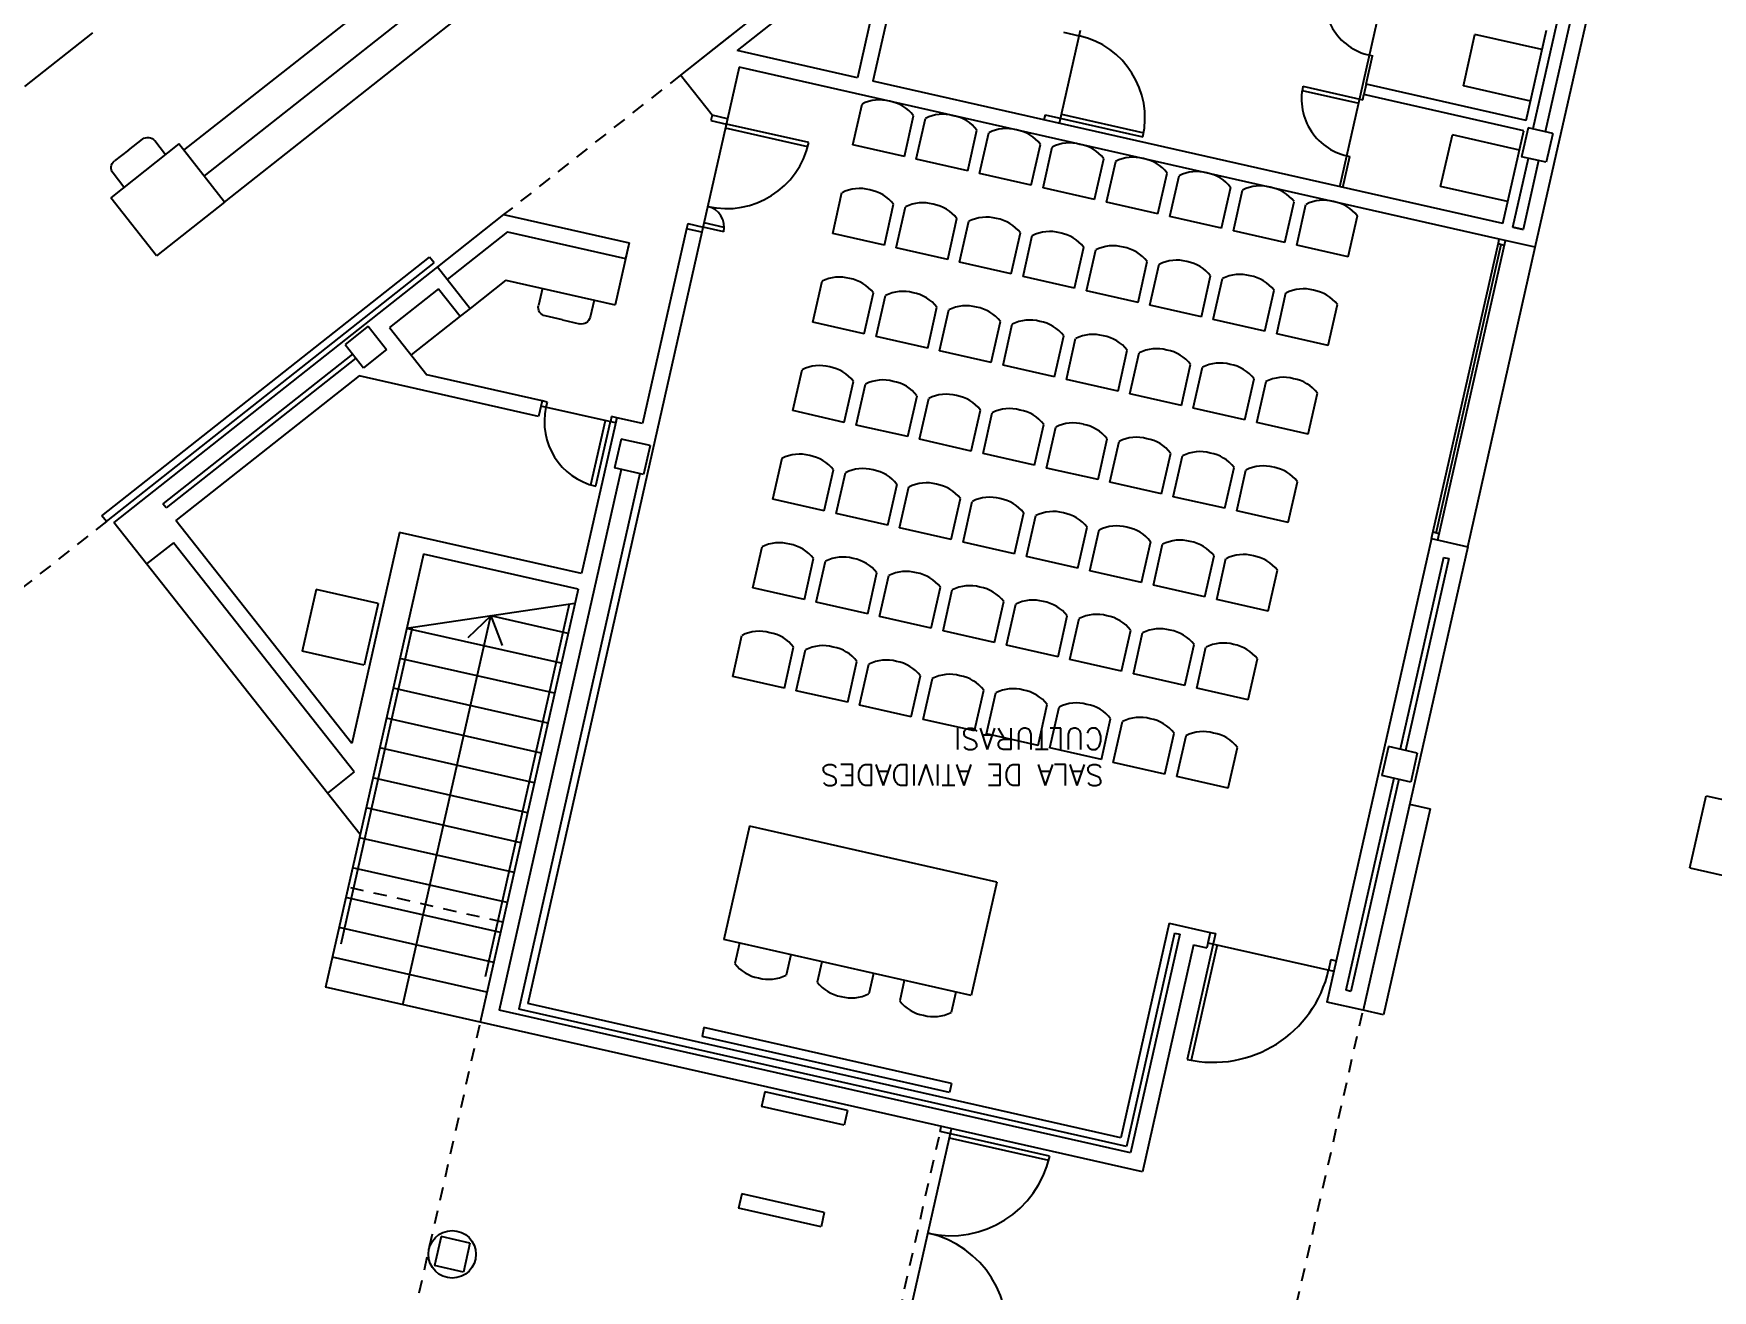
# Model space of a CAD drawing. Extents: x 60 to 232, y 77 to 220.
# Drawn here: x 204.43 to 220.31, y 111.06 to 122.95 of the extents above; entities that cross this region are included whole.
import ezdxf

# ---------------------------------------------------------------- set-up
doc = ezdxf.new("R2010")
doc.units = 0
doc.header["$MEASUREMENT"] = 0
doc.linetypes.add('RAYITAS2', pattern=[0.1875, 0.125, -0.0625])
doc.layers.get('0').update_dxf_attribs({"linetype": 'CONTINUOUS'})
for name, color, linetype in [('ALB', 7, 'CONTINUOUS'), ('ALBA', 7, 'CONTINUOUS'), ('CARP', 2, 'CONTINUOUS'), ('MOBI', 6, 'CONTINUOUS'), ('MUEBLES', 6, 'CONTINUOUS'), ('OPAC', 6, 'CONTINUOUS'), ('PILARES', 1, 'CONTINUOUS'), ('PROY', 2, 'CONTINUOUS'), ('PROY2', 2, 'RAYITAS2')]:
    doc.layers.add(name, color=color, linetype=linetype)
doc.styles.add('COTAS', font='romans8.shx', dxfattribs={"height": 0.1})

# ---------------------------------------------------------------- blocks, each defined once
blk = doc.blocks.new('SILLA')
at = {"layer": 'MUEBLES'}
for p, q in [((-0.5, 0), (-0.5, 0.167)), ((-0.25, 0.25), (-0.417, 0.25)), ((-0.25, 0.25), (-0.083, 0.25)), ((0, 0), (0, 0.167))]:
    blk.add_line(p, q, dxfattribs=at)
for centre, start, end in [((-0.417, 0.167), 90, 180), ((-0.083, 0.167), 0, 90)]:
    blk.add_arc(centre, 0.0833, start, end, dxfattribs=at)

msp = doc.modelspace()

# ---------------------------------------------------------------- linework, layer by layer
for p, q in [((211.017, 122.926), (210.547, 122.555)), ((210.994, 122.142), (210.847, 122.175)), ((214.249, 122.073), (214.248, 122.068)), ((218.422, 121.116), (218.52, 121.094))]:
    msp.add_line(p, q)
at = {"layer": 'ALB'}
msp.add_line((210.847, 122.175), (210.547, 122.555), dxfattribs=at)
at = {"layer": 'ALBA'}
for p, q in [((218.636, 120.928), (219.566, 125.044)), ((219.265, 124.938), (218.612, 122.047)), ((219.382, 124.912), (218.729, 122.02)), ((212.44, 124.049), (210.547, 122.555)), ((212.415, 123.838), (211.084, 122.788)), ((212.657, 123.774), (212.368, 122.498)), ((212.495, 123.738), (212.222, 122.531)), ((218.548, 122.127), (218.741, 122.981)), ((212.222, 122.531), (211.084, 122.788)), ((211.104, 122.629), (210.994, 122.142)), ((218.295, 121.005), (211.104, 122.629)), ((213.986, 122.132), (212.368, 122.498)), ((217.036, 122.469), (217.014, 122.371)), ((218.526, 122.029), (217.014, 122.371)), ((218.548, 122.127), (217.036, 122.469)), ((218.328, 121.152), (213.986, 122.132)), ((218.328, 121.152), (218.526, 122.029)), ((218.422, 121.116), (218.57, 121.769)), ((218.667, 121.747), (218.52, 121.094)), ((210.751, 121.069), (209.103, 113.773)), ((210.605, 121.102), (210.189, 119.259)), ((210.751, 121.069), (210.605, 121.102)), ((218.52, 121.094), (218.422, 121.116)), ((218.287, 120.97), (218.295, 121.005)), ((218.636, 120.928), (218.295, 121.005)), ((208.248, 120.741), (205.186, 118.325)), ((208.248, 120.741), (208.557, 120.348)), ((208.259, 120.533), (207.796, 120.168)), ((208.259, 120.533), (208.463, 120.274)), ((208.557, 120.348), (208.463, 120.274)), ((207.796, 120.168), (208.149, 119.719)), ((207.446, 119.917), (205.651, 118.5)), ((207.477, 119.878), (205.681, 118.461)), ((207.507, 119.711), (205.774, 118.343)), ((209.204, 119.327), (207.507, 119.711)), ((209.238, 119.474), (208.149, 119.719)), ((209.238, 119.474), (209.204, 119.327)), ((209.945, 119.314), (209.612, 117.84)), ((210.189, 119.259), (209.945, 119.314)), ((209.988, 118.826), (208.833, 113.711)), ((210.164, 118.786), (209.02, 113.72)), ((205.681, 118.461), (205.651, 118.5)), ((207.439, 116.234), (205.774, 118.343)), ((205.496, 117.933), (205.186, 118.325)), ((207.89, 118.229), (207.439, 116.234)), ((209.612, 117.84), (207.89, 118.229)), ((205.75, 118.133), (205.496, 117.933)), ((207.461, 115.964), (205.75, 118.133)), ((208.116, 118.025), (207.517, 115.372)), ((209.579, 117.694), (208.116, 118.025)), ((217.655, 118.172), (216.664, 113.787)), ((217.996, 118.095), (217.006, 113.71)), ((217.655, 118.172), (217.996, 118.095)), ((217.768, 117.993), (217.358, 116.179)), ((217.817, 117.982), (217.407, 116.168)), ((217.768, 117.993), (217.817, 117.982)), ((209.579, 117.694), (208.654, 113.597)), ((209.495, 117.55), (208.7, 114.028)), ((208.01, 117.33), (207.334, 114.336)), ((207.461, 115.964), (207.207, 115.764)), ((217.297, 115.906), (216.844, 113.9)), ((217.345, 115.895), (216.892, 113.889)), ((207.517, 115.372), (207.207, 115.764)), ((215.172, 114.534), (214.714, 112.505)), ((215.172, 114.534), (215.561, 114.446)), ((215.223, 114.441), (214.767, 112.422)), ((215.272, 114.43), (214.805, 112.362)), ((215.223, 114.441), (215.272, 114.43)), ((215.561, 114.446), (215.528, 114.3)), ((215.403, 114.328), (214.918, 112.182)), ((215.403, 114.328), (215.528, 114.3)), ((216.892, 113.889), (216.844, 113.9)), ((214.714, 112.505), (209.103, 113.773)), ((217.006, 113.71), (216.664, 113.787)), ((214.918, 112.182), (208.654, 113.597)), ((214.805, 112.362), (208.833, 113.711)), ((214.767, 112.422), (209.02, 113.72))]:
    msp.add_line(p, q, dxfattribs=at)
msp.add_circle((208.388, 111.402), 0.225, dxfattribs=at)
at = {"layer": 'CARP'}
for p, q in [((216.985, 122.378), (217.2, 123.329)), ((214.331, 122.977), (214.132, 122.099)), ((214.173, 122.961), (214.32, 122.928)), ((217.036, 122.469), (217.097, 122.738)), ((216.43, 122.411), (216.965, 122.29)), ((216.437, 122.45), (217.003, 122.322)), ((216.786, 121.5), (216.985, 122.378)), ((217.003, 122.322), (217.014, 122.371)), ((210.847, 122.175), (210.836, 122.126)), ((213.997, 122.181), (213.986, 122.132)), ((213.997, 122.181), (214.924, 121.972)), ((214.152, 122.187), (214.931, 122.011)), ((210.994, 122.142), (210.751, 121.069)), ((210.836, 122.126), (210.983, 122.093)), ((211.753, 121.878), (210.974, 122.054)), ((211.763, 121.917), (210.983, 122.093)), ((216.816, 121.493), (216.882, 121.787)), ((210.616, 121.151), (210.605, 121.102)), ((210.616, 121.151), (210.762, 121.118)), ((210.957, 121.073), (210.762, 121.118)), ((210.962, 121.113), (210.771, 121.157)), ((217.655, 118.172), (218.287, 120.97)), ((217.697, 118.224), (218.313, 120.952)), ((217.713, 118.159), (218.353, 120.992)), ((218.342, 120.945), (218.284, 120.958)), ((209.238, 119.474), (209.227, 119.425)), ((209.286, 119.463), (209.238, 119.474)), ((209.286, 119.463), (209.275, 119.414)), ((209.934, 119.265), (209.227, 119.425)), ((209.896, 119.325), (209.885, 119.276)), ((209.945, 119.314), (209.896, 119.325)), ((209.945, 119.314), (209.934, 119.265)), ((209.834, 119.287), (209.697, 118.678)), ((209.883, 119.276), (209.745, 118.667)), ((217.726, 118.218), (217.668, 118.231)), ((215.61, 114.435), (215.341, 113.245)), ((215.561, 114.446), (215.539, 114.349)), ((215.561, 114.446), (215.61, 114.435)), ((215.627, 114.329), (215.38, 113.237)), ((215.539, 114.349), (216.73, 114.08)), ((216.702, 114.189), (216.68, 114.091)), ((216.702, 114.189), (216.752, 114.177)), ((212.667, 110.615), (213.113, 112.59)), ((213.005, 112.563), (213.016, 112.612)), ((214.041, 112.329), (213.005, 112.563)), ((214.032, 112.29), (213.094, 112.502))]:
    msp.add_line(p, q, dxfattribs=at)
for centre, radius, start, end in [((217.189, 123.28), 0.55, 167.2726, 260.3993), ((214.143, 122.148), 0.8, 347.2726, 77.2726), ((216.974, 122.329), 0.55, 167.2726, 260.3993), ((210.983, 122.093), 0.8, 257.2726, 347.2726), ((210.762, 121.118), 0.2, 347.2726, 77.2726), ((209.885, 119.276), 0.625, 167.2726, 257.1049), ((213.102, 112.541), 0.963, 257.2726, 347.2726), ((212.678, 110.664), 0.963, 347.2726, 77.2726)]:
    msp.add_arc(centre, radius, start, end, dxfattribs=at)
at = {"layer": 'MOBI'}
for p, q in [((217.955, 122.453), (218.065, 122.941)), ((218.699, 122.798), (218.065, 122.941)), ((218.589, 122.31), (217.955, 122.453)), ((217.74, 121.502), (217.851, 121.99)), ((218.485, 121.847), (217.851, 121.99)), ((218.374, 121.359), (217.74, 121.502))]:
    msp.add_line(p, q, dxfattribs=at)
at = {"layer": 'MUEBLES'}
for p, q in [((205.849, 121.844), (208.557, 123.981)), ((206.042, 121.599), (208.75, 123.736)), ((206.235, 121.355), (208.943, 123.492)), ((204.985, 122.955), (204.341, 122.448)), ((212.178, 121.895), (212.266, 122.282)), ((212.666, 121.785), (212.753, 122.171)), ((212.778, 121.759), (212.866, 122.146)), ((213.266, 121.649), (213.353, 122.036)), ((213.378, 121.624), (213.466, 122.011)), ((205.801, 121.904), (205.157, 121.396)), ((206.235, 121.355), (205.801, 121.904)), ((206.235, 121.355), (205.849, 121.844)), ((212.666, 121.785), (212.178, 121.895)), ((213.866, 121.513), (213.953, 121.9)), ((213.978, 121.488), (214.066, 121.875)), ((213.266, 121.649), (212.778, 121.759)), ((214.466, 121.378), (214.553, 121.765)), ((214.578, 121.353), (214.666, 121.739)), ((213.866, 121.513), (213.378, 121.624)), ((215.066, 121.242), (215.154, 121.629)), ((215.178, 121.217), (215.266, 121.604)), ((205.591, 120.847), (205.157, 121.396)), ((211.989, 121.057), (212.076, 121.444)), ((214.466, 121.378), (213.978, 121.488)), ((215.666, 121.107), (215.754, 121.494)), ((215.779, 121.081), (215.866, 121.468)), ((216.266, 120.971), (216.354, 121.358)), ((206.235, 121.355), (205.591, 120.847)), ((212.477, 120.947), (212.564, 121.334)), ((212.589, 120.921), (212.676, 121.308)), ((215.066, 121.242), (214.578, 121.353)), ((215.666, 121.107), (215.178, 121.217)), ((216.379, 120.946), (216.466, 121.333)), ((216.866, 120.836), (216.954, 121.223)), ((212.477, 120.947), (211.989, 121.057)), ((213.077, 120.811), (213.164, 121.198)), ((213.189, 120.786), (213.276, 121.173)), ((213.677, 120.676), (213.764, 121.063)), ((216.266, 120.971), (215.779, 121.081)), ((213.077, 120.811), (212.589, 120.921)), ((213.789, 120.65), (213.877, 121.037)), ((214.277, 120.54), (214.364, 120.927)), ((214.389, 120.515), (214.477, 120.902)), ((216.866, 120.836), (216.379, 120.946)), ((213.677, 120.676), (213.189, 120.786)), ((214.877, 120.405), (214.964, 120.792)), ((214.989, 120.379), (215.077, 120.766)), ((211.8, 120.219), (211.887, 120.606)), ((214.277, 120.54), (213.789, 120.65)), ((215.477, 120.269), (215.564, 120.656)), ((215.589, 120.244), (215.677, 120.631)), ((212.287, 120.109), (212.375, 120.496)), ((212.4, 120.084), (212.487, 120.471)), ((214.877, 120.405), (214.389, 120.515)), ((216.077, 120.134), (216.164, 120.521)), ((216.189, 120.108), (216.277, 120.495)), ((212.888, 119.974), (212.975, 120.361)), ((213, 119.948), (213.087, 120.335)), ((215.477, 120.269), (214.989, 120.379)), ((216.677, 119.998), (216.764, 120.385)), ((212.287, 120.109), (211.8, 120.219)), ((213.488, 119.838), (213.575, 120.225)), ((213.6, 119.813), (213.687, 120.2)), ((214.088, 119.703), (214.175, 120.089)), ((216.077, 120.134), (215.589, 120.244)), ((216.677, 119.998), (216.189, 120.108)), ((212.888, 119.974), (212.4, 120.084)), ((213.488, 119.838), (213, 119.948)), ((214.2, 119.677), (214.287, 120.064)), ((214.688, 119.567), (214.775, 119.954)), ((214.8, 119.542), (214.887, 119.929)), ((214.088, 119.703), (213.6, 119.813)), ((215.288, 119.431), (215.375, 119.818)), ((215.4, 119.406), (215.488, 119.793)), ((211.611, 119.382), (211.698, 119.768)), ((212.098, 119.271), (212.186, 119.658)), ((212.211, 119.246), (212.298, 119.633)), ((214.688, 119.567), (214.2, 119.677)), ((215.888, 119.296), (215.975, 119.683)), ((216, 119.271), (216.088, 119.657)), ((212.698, 119.136), (212.786, 119.523)), ((212.811, 119.111), (212.898, 119.497)), ((215.288, 119.431), (214.8, 119.542)), ((216.488, 119.16), (216.575, 119.547)), ((212.098, 119.271), (211.611, 119.382)), ((213.298, 119), (213.386, 119.387)), ((213.411, 118.975), (213.498, 119.362)), ((215.888, 119.296), (215.4, 119.406)), ((212.698, 119.136), (212.211, 119.246)), ((213.898, 118.865), (213.986, 119.252)), ((214.011, 118.839), (214.098, 119.226)), ((216.488, 119.16), (216, 119.271)), ((213.298, 119), (212.811, 119.111)), ((213.898, 118.865), (213.411, 118.975)), ((214.499, 118.729), (214.586, 119.116)), ((214.611, 118.704), (214.698, 119.091)), ((215.099, 118.594), (215.186, 118.981)), ((211.421, 118.544), (211.509, 118.931)), ((211.909, 118.434), (211.996, 118.821)), ((214.499, 118.729), (214.011, 118.839)), ((215.211, 118.568), (215.298, 118.955)), ((215.699, 118.458), (215.786, 118.845)), ((215.811, 118.433), (215.898, 118.82)), ((212.021, 118.408), (212.109, 118.795)), ((212.509, 118.298), (212.597, 118.685)), ((212.621, 118.273), (212.709, 118.66)), ((215.099, 118.594), (214.611, 118.704)), ((216.299, 118.323), (216.386, 118.71)), ((211.909, 118.434), (211.421, 118.544)), ((213.109, 118.163), (213.197, 118.55)), ((213.222, 118.137), (213.309, 118.524)), ((215.699, 118.458), (215.211, 118.568)), ((212.509, 118.298), (212.021, 118.408)), ((213.709, 118.027), (213.797, 118.414)), ((213.822, 118.002), (213.909, 118.389)), ((216.299, 118.323), (215.811, 118.433)), ((213.109, 118.163), (212.621, 118.273)), ((214.309, 117.892), (214.397, 118.279)), ((214.422, 117.866), (214.509, 118.253)), ((211.232, 117.706), (211.32, 118.093)), ((213.709, 118.027), (213.222, 118.137)), ((214.909, 117.756), (214.997, 118.143)), ((215.022, 117.731), (215.109, 118.118)), ((207.207, 115.764), (205.496, 117.933)), ((211.72, 117.596), (211.807, 117.983)), ((211.832, 117.571), (211.92, 117.958)), ((214.309, 117.892), (213.822, 118.002)), ((214.909, 117.756), (214.422, 117.866)), ((215.509, 117.621), (215.597, 118.007)), ((215.622, 117.595), (215.709, 117.982)), ((216.109, 117.485), (216.197, 117.872)), ((211.72, 117.596), (211.232, 117.706)), ((212.32, 117.46), (212.407, 117.847)), ((212.432, 117.435), (212.52, 117.822)), ((212.92, 117.325), (213.007, 117.712)), ((215.509, 117.621), (215.022, 117.731)), ((207.102, 117.691), (206.97, 117.106)), ((207.687, 117.559), (207.102, 117.691)), ((207.687, 117.559), (207.555, 116.974)), ((212.32, 117.46), (211.832, 117.571)), ((213.032, 117.3), (213.12, 117.686)), ((213.52, 117.189), (213.607, 117.576)), ((213.632, 117.164), (213.72, 117.551)), ((216.109, 117.485), (215.622, 117.595)), ((212.92, 117.325), (212.432, 117.435)), ((214.12, 117.054), (214.207, 117.441)), ((214.232, 117.029), (214.32, 117.415)), ((211.043, 116.868), (211.13, 117.255)), ((213.52, 117.189), (213.032, 117.3)), ((214.72, 116.918), (214.808, 117.305)), ((214.833, 116.893), (214.92, 117.28)), ((207.555, 116.974), (206.97, 117.106)), ((211.531, 116.758), (211.618, 117.145)), ((211.643, 116.733), (211.73, 117.12)), ((214.12, 117.054), (213.632, 117.164)), ((215.32, 116.783), (215.408, 117.17)), ((215.433, 116.757), (215.52, 117.144)), ((212.131, 116.623), (212.218, 117.01)), ((212.243, 116.597), (212.33, 116.984)), ((214.72, 116.918), (214.232, 117.029)), ((215.92, 116.647), (216.008, 117.034)), ((211.531, 116.758), (211.043, 116.868)), ((212.731, 116.487), (212.818, 116.874)), ((212.843, 116.462), (212.931, 116.849)), ((215.32, 116.783), (214.833, 116.893)), ((215.92, 116.647), (215.433, 116.757)), ((212.131, 116.623), (211.643, 116.733)), ((212.731, 116.487), (212.243, 116.597)), ((213.331, 116.352), (213.418, 116.739)), ((213.443, 116.326), (213.531, 116.713)), ((213.931, 116.216), (214.018, 116.603)), ((213.331, 116.352), (212.843, 116.462)), ((214.043, 116.191), (214.131, 116.578)), ((214.531, 116.081), (214.618, 116.468)), ((214.643, 116.055), (214.731, 116.442)), ((213.931, 116.216), (213.443, 116.326)), ((215.131, 115.945), (215.218, 116.332)), ((215.243, 115.92), (215.331, 116.307)), ((214.531, 116.081), (214.043, 116.191)), ((215.731, 115.81), (215.818, 116.197)), ((215.131, 115.945), (214.643, 116.055)), ((215.731, 115.81), (215.243, 115.92)), ((217.446, 115.661), (217.641, 115.617)), ((217.641, 115.617), (217.201, 113.666)), ((211.201, 115.452), (210.958, 114.379)), ((213.542, 114.923), (211.201, 115.452)), ((213.542, 114.923), (213.299, 113.85)), ((213.299, 113.85), (210.958, 114.379)), ((211.105, 114.346), (211.061, 114.152)), ((211.592, 114.236), (211.549, 114.042)), ((211.885, 114.169), (211.841, 113.976)), ((212.373, 114.059), (212.329, 113.866)), ((212.665, 113.993), (212.622, 113.8)), ((213.153, 113.883), (213.109, 113.69)), ((217.201, 113.666), (217.006, 113.71)), ((210.77, 113.547), (210.752, 113.463)), ((213.093, 112.934), (210.752, 113.463)), ((213.111, 113.018), (210.77, 113.547)), ((213.111, 113.018), (213.093, 112.934)), ((211.347, 112.938), (211.316, 112.801)), ((212.096, 112.625), (211.316, 112.801)), ((212.127, 112.762), (211.347, 112.938)), ((212.127, 112.762), (212.096, 112.625)), ((211.129, 111.975), (211.098, 111.838)), ((211.878, 111.662), (211.098, 111.838)), ((211.909, 111.798), (211.129, 111.975)), ((211.909, 111.798), (211.878, 111.662))]:
    msp.add_line(p, q, dxfattribs=at)
at = {"layer": 'MUEBLES', "color": 5}
for p, q in [((208.875, 121.236), (208.248, 120.741)), ((208.875, 121.236), (210.062, 120.968)), ((208.912, 121.074), (208.341, 120.623)), ((208.912, 121.074), (210.029, 120.822)), ((210.062, 120.968), (209.93, 120.383)), ((210.062, 120.968), (210.029, 120.822)), ((208.897, 120.616), (208.557, 120.348)), ((208.897, 120.616), (209.93, 120.383))]:
    msp.add_line(p, q, dxfattribs=at)
at = {"layer": 'MUEBLES'}
for centre, start, end in [((212.43, 121.959), 74.3894, 117.0256), ((212.466, 121.951), 37.5195, 80.1557), ((213.03, 121.823), 74.3894, 117.0256), ((213.066, 121.815), 37.5195, 80.1557), ((213.63, 121.688), 74.3894, 117.0256), ((213.666, 121.68), 37.5195, 80.1557), ((214.23, 121.552), 74.3894, 117.0256), ((214.266, 121.544), 37.5195, 80.1557), ((214.83, 121.417), 74.3894, 117.0256), ((214.866, 121.409), 37.5195, 80.1557), ((215.431, 121.281), 74.3894, 117.0256), ((215.466, 121.273), 37.5195, 80.1557), ((212.241, 121.121), 74.3894, 117.0256), ((212.277, 121.113), 37.5195, 80.1557), ((216.031, 121.146), 74.3894, 117.0256), ((216.066, 121.138), 37.5195, 80.1557), ((216.631, 121.01), 74.3894, 117.0256), ((216.666, 121.002), 37.5195, 80.1557), ((212.841, 120.986), 74.3894, 117.0256), ((212.877, 120.977), 37.5195, 80.1557), ((213.441, 120.85), 74.3894, 117.0256), ((213.477, 120.842), 37.5195, 80.1557), ((214.041, 120.714), 74.3894, 117.0256), ((214.077, 120.706), 37.5195, 80.1557), ((214.641, 120.579), 74.3894, 117.0256), ((214.677, 120.571), 37.5195, 80.1557), ((215.241, 120.443), 74.3894, 117.0256), ((215.277, 120.435), 37.5195, 80.1557), ((212.052, 120.283), 74.3894, 117.0256), ((212.087, 120.275), 37.5195, 80.1557), ((215.841, 120.308), 74.3894, 117.0256), ((215.877, 120.3), 37.5195, 80.1557), ((212.652, 120.148), 74.3894, 117.0256), ((212.687, 120.14), 37.5195, 80.1557), ((216.441, 120.172), 74.3894, 117.0256), ((216.477, 120.164), 37.5195, 80.1557), ((213.252, 120.012), 74.3894, 117.0256), ((213.288, 120.004), 37.5195, 80.1557), ((213.852, 119.877), 74.3894, 117.0256), ((213.888, 119.869), 37.5195, 80.1557), ((214.452, 119.741), 74.3894, 117.0256), ((214.488, 119.733), 37.5195, 80.1557), ((215.052, 119.606), 74.3894, 117.0256), ((215.088, 119.598), 37.5195, 80.1557), ((211.863, 119.446), 74.3894, 117.0256), ((211.898, 119.438), 37.5195, 80.1557), ((215.652, 119.47), 74.3894, 117.0256), ((215.688, 119.462), 37.5195, 80.1557), ((212.463, 119.31), 74.3894, 117.0256), ((212.498, 119.302), 37.5195, 80.1557), ((216.252, 119.335), 74.3894, 117.0256), ((216.288, 119.327), 37.5195, 80.1557), ((213.063, 119.175), 74.3894, 117.0256), ((213.098, 119.167), 37.5195, 80.1557), ((213.663, 119.039), 74.3894, 117.0256), ((213.698, 119.031), 37.5195, 80.1557), ((214.263, 118.904), 74.3894, 117.0256), ((214.298, 118.895), 37.5195, 80.1557), ((214.863, 118.768), 74.3894, 117.0256), ((214.898, 118.76), 37.5195, 80.1557), ((215.463, 118.632), 74.3894, 117.0256), ((215.499, 118.624), 37.5195, 80.1557), ((211.673, 118.608), 74.3894, 117.0256), ((211.709, 118.6), 37.5195, 80.1557), ((212.273, 118.472), 74.3894, 117.0256), ((212.309, 118.464), 37.5195, 80.1557), ((216.063, 118.497), 74.3894, 117.0256), ((216.099, 118.489), 37.5195, 80.1557), ((212.874, 118.337), 74.3894, 117.0256), ((212.909, 118.329), 37.5195, 80.1557), ((213.474, 118.201), 74.3894, 117.0256), ((213.509, 118.193), 37.5195, 80.1557), ((214.074, 118.066), 74.3894, 117.0256), ((214.109, 118.058), 37.5195, 80.1557), ((214.674, 117.93), 74.3894, 117.0256), ((214.709, 117.922), 37.5195, 80.1557), ((211.484, 117.77), 74.3894, 117.0256), ((211.52, 117.762), 37.5195, 80.1557), ((215.274, 117.795), 74.3894, 117.0256), ((215.309, 117.787), 37.5195, 80.1557), ((212.084, 117.635), 74.3894, 117.0256), ((212.12, 117.627), 37.5195, 80.1557), ((215.874, 117.659), 74.3894, 117.0256), ((215.909, 117.651), 37.5195, 80.1557), ((212.684, 117.499), 74.3894, 117.0256), ((212.72, 117.491), 37.5195, 80.1557), ((213.284, 117.364), 74.3894, 117.0256), ((213.32, 117.356), 37.5195, 80.1557), ((213.884, 117.228), 74.3894, 117.0256), ((213.92, 117.22), 37.5195, 80.1557), ((214.485, 117.093), 74.3894, 117.0256), ((214.52, 117.085), 37.5195, 80.1557), ((211.295, 116.933), 74.3894, 117.0256), ((211.331, 116.925), 37.5195, 80.1557), ((215.085, 116.957), 74.3894, 117.0256), ((215.12, 116.949), 37.5195, 80.1557), ((211.895, 116.797), 74.3894, 117.0256), ((211.931, 116.789), 37.5195, 80.1557), ((215.685, 116.822), 74.3894, 117.0256), ((215.72, 116.813), 37.5195, 80.1557), ((212.495, 116.661), 74.3894, 117.0256), ((212.531, 116.653), 37.5195, 80.1557), ((213.095, 116.526), 74.3894, 117.0256), ((213.131, 116.518), 37.5195, 80.1557), ((213.695, 116.39), 74.3894, 117.0256), ((213.731, 116.382), 37.5195, 80.1557), ((214.295, 116.255), 74.3894, 117.0256), ((214.331, 116.247), 37.5195, 80.1557), ((214.895, 116.119), 74.3894, 117.0256), ((214.931, 116.111), 37.5195, 80.1557), ((215.495, 115.984), 74.3894, 117.0256), ((215.531, 115.976), 37.5195, 80.1557), ((211.348, 114.373), 217.5195, 260.1557), ((211.384, 114.365), 254.3894, 297.0256), ((212.129, 114.197), 217.5195, 260.1557), ((212.164, 114.189), 254.3894, 297.0256), ((212.909, 114.02), 217.5195, 260.1557), ((212.945, 114.012), 254.3894, 297.0256)]:
    msp.add_arc(centre, 0.362, start, end, dxfattribs=at)
at = {"layer": 'OPAC'}
for p, q in [((220.099, 115.058), (220.253, 115.74)), ((220.253, 115.74), (221.794, 115.392)), ((220.099, 115.058), (221.64, 114.709))]:
    msp.add_line(p, q, dxfattribs=at)
at = {"layer": 'PILARES'}
for p, q in [((218.568, 122.057), (218.506, 121.784)), ((218.802, 122.004), (218.568, 122.057)), ((218.802, 122.004), (218.74, 121.731)), ((218.74, 121.731), (218.506, 121.784)), ((207.594, 120.181), (207.374, 120.007)), ((207.594, 120.181), (207.768, 119.961)), ((207.374, 120.007), (207.548, 119.788)), ((207.768, 119.961), (207.548, 119.788)), ((209.987, 119.113), (209.925, 118.84)), ((210.26, 119.051), (209.987, 119.113)), ((210.26, 119.051), (210.198, 118.778)), ((210.198, 118.778), (209.925, 118.84)), ((217.246, 116.204), (217.184, 115.931)), ((217.519, 116.142), (217.246, 116.204)), ((217.519, 116.142), (217.458, 115.869)), ((217.458, 115.869), (217.184, 115.931)), ((208.283, 111.569), (208.221, 111.296)), ((208.556, 111.508), (208.283, 111.569)), ((208.556, 111.508), (208.494, 111.234)), ((208.494, 111.234), (208.221, 111.296))]:
    msp.add_line(p, q, dxfattribs=at)
at = {"layer": 'PROY'}
for p, q in [((217.996, 118.095), (218.636, 120.928)), ((205.073, 118.388), (208.173, 120.835)), ((205.116, 118.333), (208.217, 120.78)), ((208.217, 120.78), (208.173, 120.835)), ((208.463, 120.274), (208, 119.909)), ((205.116, 118.333), (205.073, 118.388)), ((209.548, 117.558), (207.957, 117.322)), ((207.922, 113.763), (208.753, 117.44)), ((208.753, 117.44), (208.535, 117.234)), ((208.753, 117.44), (208.861, 117.16)), ((209.484, 117.275), (208.753, 117.44)), ((209.42, 116.992), (207.957, 117.322)), ((209.356, 116.709), (207.893, 117.039)), ((209.292, 116.426), (207.829, 116.757)), ((209.229, 116.143), (207.765, 116.474)), ((209.165, 115.86), (207.702, 116.191)), ((209.101, 115.577), (207.638, 115.908)), ((209.037, 115.295), (207.574, 115.625)), ((207.517, 115.372), (207.19, 113.928)), ((208.973, 115.012), (207.51, 115.342)), ((208.909, 114.729), (207.446, 115.059)), ((208.845, 114.446), (207.382, 114.776)), ((208.781, 114.163), (207.318, 114.494)), ((208.717, 113.88), (207.254, 114.211)), ((208.654, 113.597), (207.19, 113.928))]:
    msp.add_line(p, q, dxfattribs=at)
msp.add_arc((215.588, 114.338), 1.12, 257.2726, 347.2726, dxfattribs=at)
at = {"layer": 'PROY2'}
for p, q in [((210.547, 122.555), (208.875, 121.236)), ((205.116, 118.333), (202.117, 115.967)), ((208.867, 114.543), (207.404, 114.874)), ((207.927, 110.378), (208.654, 113.597)), ((216.13, 109.833), (217.006, 113.71)), ((212.57, 110.637), (213.016, 112.612))]:
    msp.add_line(p, q, dxfattribs=at)

# ---------------------------------------------------------------- block references
at = {"layer": 'MUEBLES', "xscale": -1}
for p, rotation in [((205.282, 121.495), 37.91662574578653), ((209.73, 120.428), 167.0223084266541)]:
    msp.add_blockref('SILLA', p, dxfattribs=dict(at, rotation=rotation))

# ---------------------------------------------------------------- texts
at = {"style": 'COTAS'}
for s, p in [('CULTURASI', (214.551, 116.378)), ('SALA DE ATIVIDADES', (214.551, 116.035))]:
    msp.add_text(s, height=0.2, rotation=180, dxfattribs=at).set_placement(p)

doc.saveas('drawing.dxf')
